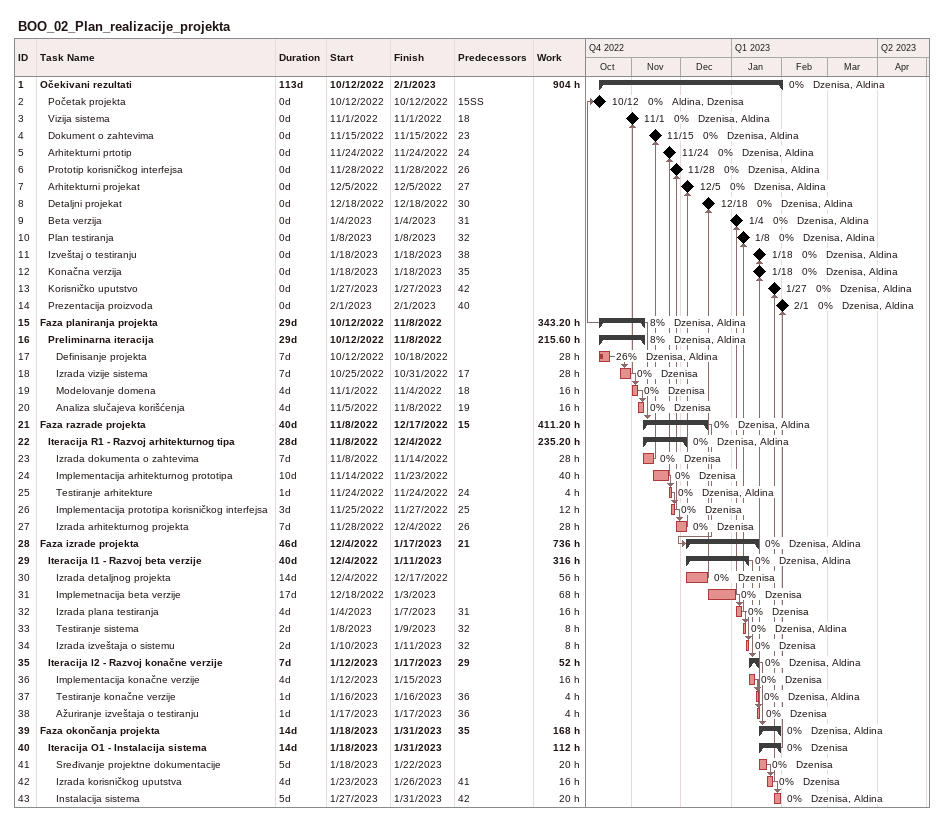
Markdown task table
BOO_02_Plan_realizacije_projekta

| ID | Level | Task | Duration | Start | Finish | Predecessors | Resources | % complete | Work (h) |
|---|---|---|---|---|---|---|---|---|---|
| 1 | 1 | **Očekivani rezultati** | 113d | 2022-10-12 | 2023-02-01 |  | Dzenisa, Aldina | 0 | 904 |
| 2 | 2 | Početak projekta | 0d | 2022-10-12 | 2022-10-12 | 15SS | Aldina, Dzenisa | 0 |  |
| 3 | 2 | Vizija sistema | 0d | 2022-11-01 | 2022-11-01 | 18 | Dzenisa, Aldina | 0 |  |
| 4 | 2 | Dokument o zahtevima | 0d | 2022-11-15 | 2022-11-15 | 23 | Dzenisa, Aldina | 0 |  |
| 5 | 2 | Arhitekturni prtotip | 0d | 2022-11-24 | 2022-11-24 | 24 | Dzenisa, Aldina | 0 |  |
| 6 | 2 | Prototip korisničkog interfejsa | 0d | 2022-11-28 | 2022-11-28 | 26 | Dzenisa, Aldina | 0 |  |
| 7 | 2 | Arhitekturni projekat | 0d | 2022-12-05 | 2022-12-05 | 27 | Dzenisa, Aldina | 0 |  |
| 8 | 2 | Detaljni projekat | 0d | 2022-12-18 | 2022-12-18 | 30 | Dzenisa, Aldina | 0 |  |
| 9 | 2 | Beta verzija | 0d | 2023-01-04 | 2023-01-04 | 31 | Dzenisa, Aldina | 0 |  |
| 10 | 2 | Plan testiranja | 0d | 2023-01-08 | 2023-01-08 | 32 | Dzenisa, Aldina | 0 |  |
| 11 | 2 | Izveštaj o testiranju | 0d | 2023-01-18 | 2023-01-18 | 38 | Dzenisa, Aldina | 0 |  |
| 12 | 2 | Konačna verzija | 0d | 2023-01-18 | 2023-01-18 | 35 | Dzenisa, Aldina | 0 |  |
| 13 | 2 | Korisničko uputstvo | 0d | 2023-01-27 | 2023-01-27 | 42 | Dzenisa, Aldina | 0 |  |
| 14 | 2 | Prezentacija proizvoda | 0d | 2023-02-01 | 2023-02-01 | 40 | Dzenisa, Aldina | 0 |  |
| 15 | 1 | **Faza planiranja projekta** | 29d | 2022-10-12 | 2022-11-08 |  | Dzenisa, Aldina | 8 | 343.20 |
| 16 | 2 | **Preliminarna iteracija** | 29d | 2022-10-12 | 2022-11-08 |  | Dzenisa, Aldina | 8 | 215.60 |
| 17 | 3 | Definisanje projekta | 7d | 2022-10-12 | 2022-10-18 |  | Dzenisa, Aldina | 26 | 28 |
| 18 | 3 | Izrada vizije sistema | 7d | 2022-10-25 | 2022-10-31 | 17 | Dzenisa | 0 | 28 |
| 19 | 3 | Modelovanje domena | 4d | 2022-11-01 | 2022-11-04 | 18 | Dzenisa | 0 | 16 |
| 20 | 3 | Analiza slučajeva korišćenja | 4d | 2022-11-05 | 2022-11-08 | 19 | Dzenisa | 0 | 16 |
| 21 | 1 | **Faza razrade projekta** | 40d | 2022-11-08 | 2022-12-17 | 15 | Dzenisa, Aldina | 0 | 411.20 |
| 22 | 2 | **Iteracija R1 - Razvoj arhitekturnog tipa** | 28d | 2022-11-08 | 2022-12-04 |  | Dzenisa, Aldina | 0 | 235.20 |
| 23 | 3 | Izrada dokumenta o zahtevima | 7d | 2022-11-08 | 2022-11-14 |  | Dzenisa | 0 | 28 |
| 24 | 3 | Implementacija arhitekturnog prototipa | 10d | 2022-11-14 | 2022-11-23 |  | Dzenisa | 0 | 40 |
| 25 | 3 | Testiranje arhitekture | 1d | 2022-11-24 | 2022-11-24 | 24 | Dzenisa, Aldina | 0 | 4 |
| 26 | 3 | Implementacija prototipa korisničkog interfejsa | 3d | 2022-11-25 | 2022-11-27 | 25 | Dzenisa | 0 | 12 |
| 27 | 3 | Izrada arhitekturnog projekta | 7d | 2022-11-28 | 2022-12-04 | 26 | Dzenisa | 0 | 28 |
| 28 | 1 | **Faza izrade projekta** | 46d | 2022-12-04 | 2023-01-17 | 21 | Dzenisa, Aldina | 0 | 736 |
| 29 | 2 | **Iteracija I1 - Razvoj beta verzije** | 40d | 2022-12-04 | 2023-01-11 |  | Dzenisa, Aldina | 0 | 316 |
| 30 | 3 | Izrada detaljnog projekta | 14d | 2022-12-04 | 2022-12-17 |  | Dzenisa | 0 | 56 |
| 31 | 3 | Implemetnacija beta verzije | 17d | 2022-12-18 | 2023-01-03 |  | Dzenisa | 0 | 68 |
| 32 | 3 | Izrada plana testiranja | 4d | 2023-01-04 | 2023-01-07 | 31 | Dzenisa | 0 | 16 |
| 33 | 3 | Testiranje sistema | 2d | 2023-01-08 | 2023-01-09 | 32 | Dzenisa, Aldina | 0 | 8 |
| 34 | 3 | Izrada izveštaja o sistemu | 2d | 2023-01-10 | 2023-01-11 | 32 | Dzenisa | 0 | 8 |
| 35 | 2 | **Iteracija I2 - Razvoj konačne verzije** | 7d | 2023-01-12 | 2023-01-17 | 29 | Dzenisa, Aldina | 0 | 52 |
| 36 | 3 | Implementacija konačne verzije | 4d | 2023-01-12 | 2023-01-15 |  | Dzenisa | 0 | 16 |
| 37 | 3 | Testiranje konačne verzije | 1d | 2023-01-16 | 2023-01-16 | 36 | Dzenisa, Aldina | 0 | 4 |
| 38 | 3 | Ažuriranje izveštaja o testiranju | 1d | 2023-01-17 | 2023-01-17 | 36 | Dzenisa | 0 | 4 |
| 39 | 1 | **Faza okončanja projekta** | 14d | 2023-01-18 | 2023-01-31 | 35 | Dzenisa, Aldina | 0 | 168 |
| 40 | 2 | **Iteracija O1 - Instalacija sistema** | 14d | 2023-01-18 | 2023-01-31 |  | Dzenisa | 0 | 112 |
| 41 | 3 | Sređivanje projektne dokumentacije | 5d | 2023-01-18 | 2023-01-22 |  | Dzenisa | 0 | 20 |
| 42 | 3 | Izrada korisničkog uputstva | 4d | 2023-01-23 | 2023-01-26 | 41 | Dzenisa | 0 | 16 |
| 43 | 3 | Instalacija sistema | 5d | 2023-01-27 | 2023-01-31 | 42 | Dzenisa, Aldina | 0 | 20 |
